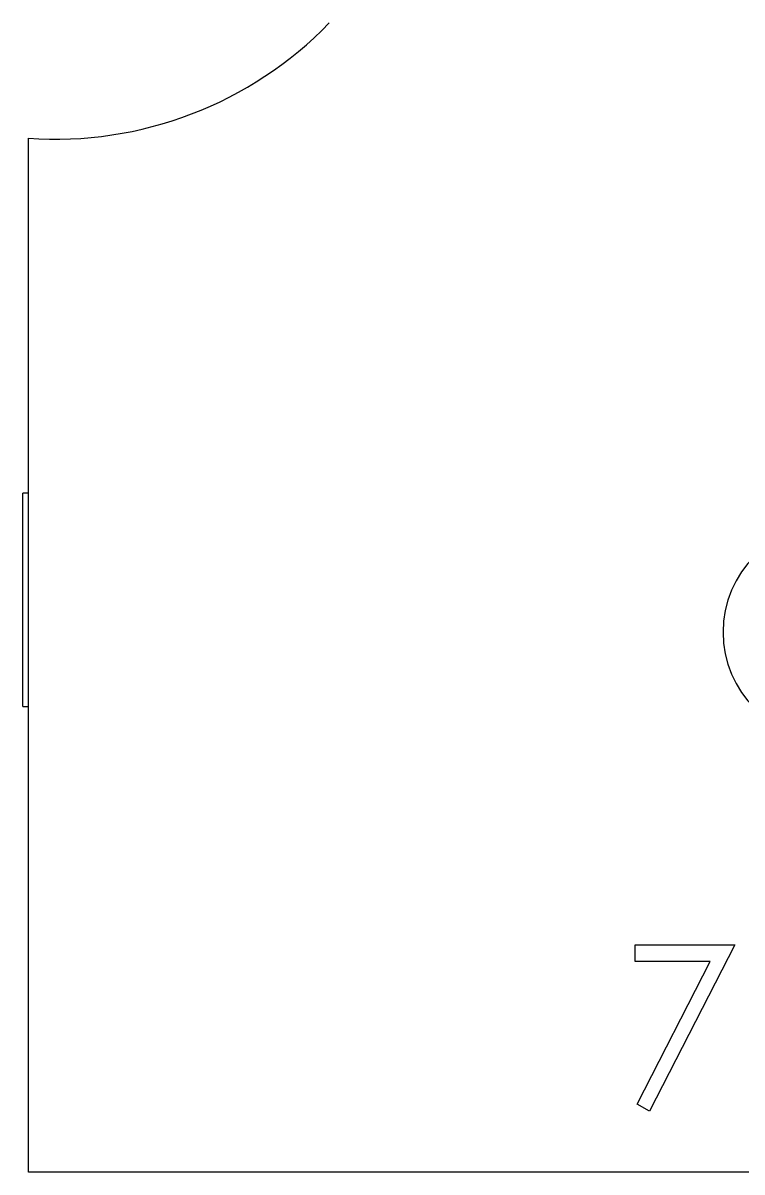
# Model space of a CAD drawing. Extents: x 4.1 to 7.53, y 4.35 to 5.34.
# Drawn here: x 6.7687 to 7.0351, y 4.3503 to 4.776 of the extents above; entities that cross this region are included whole.
import ezdxf

# ---------------------------------------------------------------- set-up
doc = ezdxf.new("R2010")
doc.units = 0
doc.header["$MEASUREMENT"] = 0
doc.layers.get('0').update_dxf_attribs({"linetype": 'CONTINUOUS'})

msp = doc.modelspace()

# ---------------------------------------------------------------- linework, layer by layer
at = {"color": 7, "linetype": 'CONTINUOUS'}
for p, q in [((6.7707064502, 4.3503261377), (6.7707064502, 4.7333261377)), ((6.7707064502, 4.6018261377), (6.7687064502, 4.6018261377)), ((6.7687064502, 4.5228261377), (6.7687064502, 4.6018261377)), ((6.7687064502, 4.5228261377), (6.7707064502, 4.5228261377)), ((6.9954429735, 4.4283021147), (6.9954429735, 4.4344559608)), ((6.9954429735, 4.4344559608), (7.0323660505, 4.4344559608)), ((7.0323660505, 4.4344559608), (7.0008275889, 4.3729174993)), ((7.0232554735, 4.4283021147), (6.9954429735, 4.4283021147)), ((6.9961761466, 4.3754775954), (7.0232554735, 4.4283021147)), ((7.0008275889, 4.3729174993), (6.9961761466, 4.3754775954)), ((7.5307064502, 4.3503261377), (6.7707064502, 4.3503261377))]:
    msp.add_line(p, q, dxfattribs=at)
for centre, radius, start, end in [((6.7807064502, 4.8739710807), 0.1410000000000009, 265.93305526, 316), ((7.0680292849, 4.5503261377), 0.04, 90, 270)]:
    msp.add_arc(centre, radius, start, end, dxfattribs=at)

doc.saveas('drawing.dxf')
